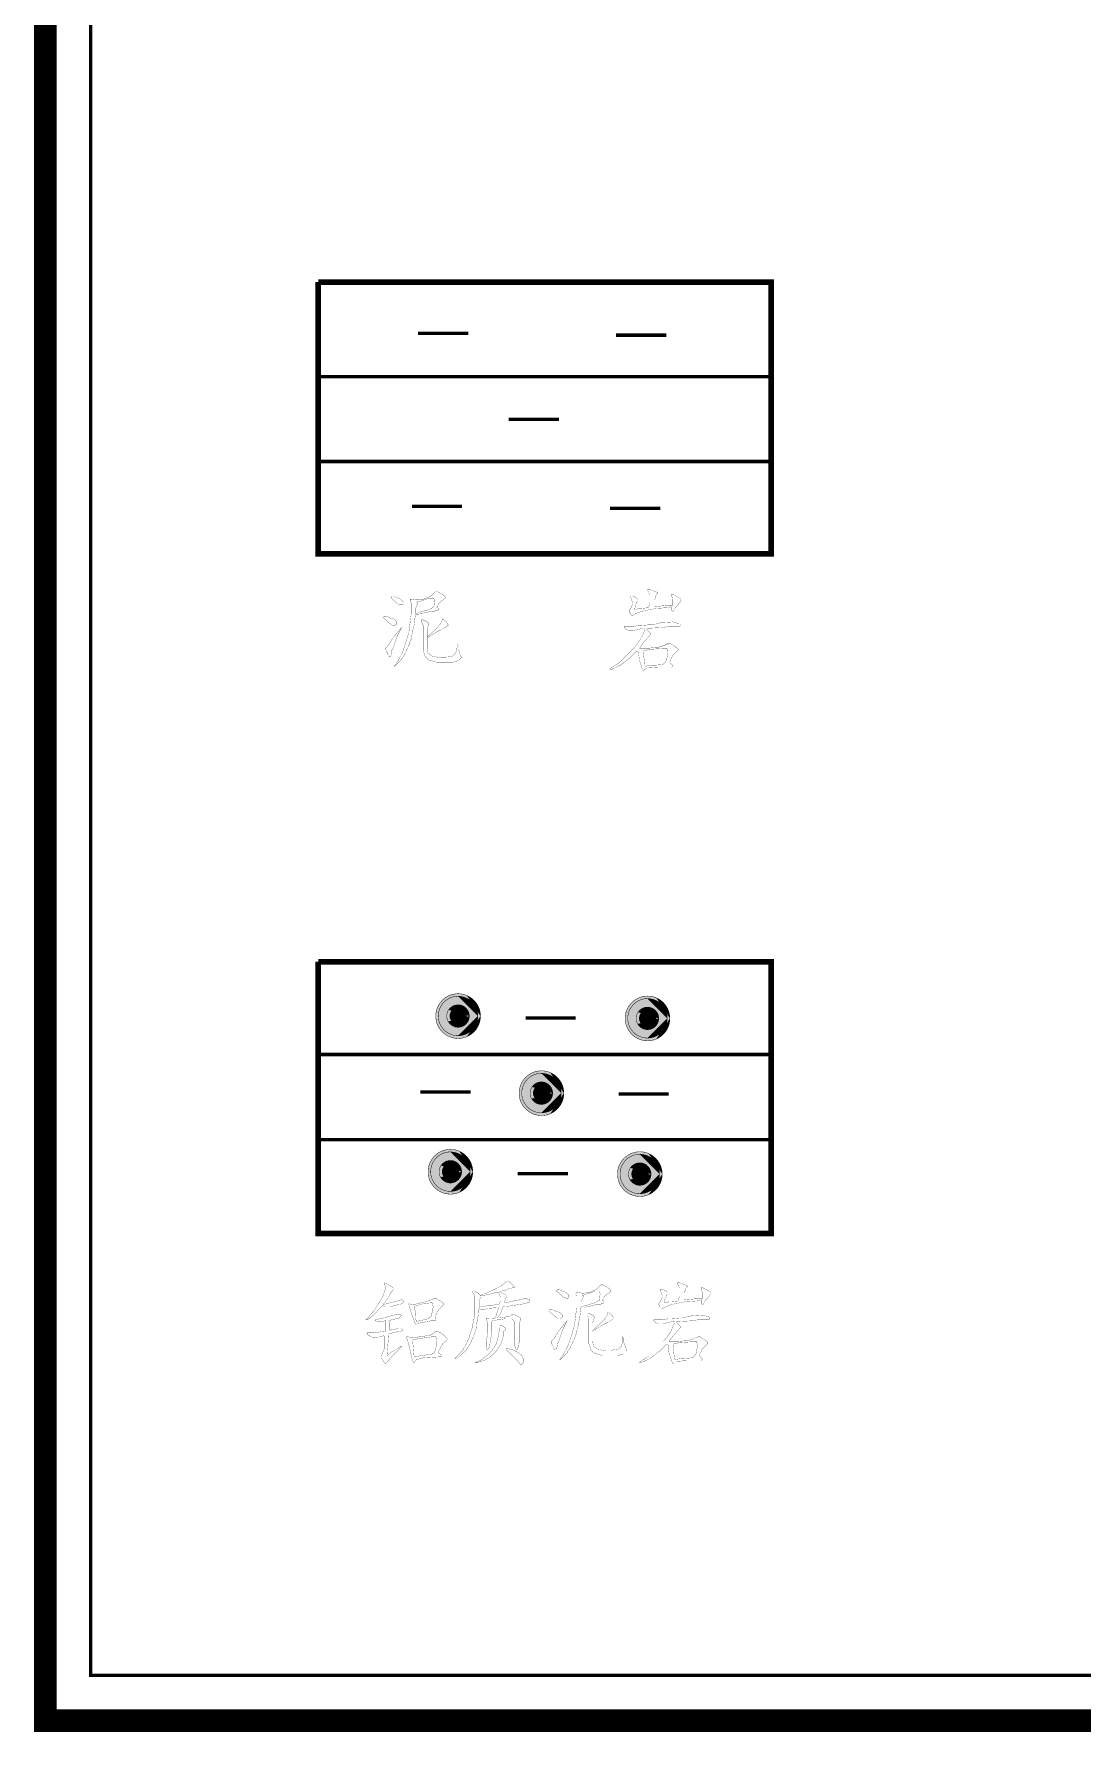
# Model space of a CAD drawing. Extents: x 94 to 452, y -72 to 1042.
# Drawn here: x 93.7 to 140, y -72 to 3 of the extents above; entities that cross this region are included whole.
import ezdxf

# ---------------------------------------------------------------- set-up
doc = ezdxf.new("R2010")
doc.units = 0
doc.header["$MEASUREMENT"] = 0
doc.layers.get('0').update_dxf_attribs({"color": 6})
doc.layers.add('TREE_LAYER', color=7, linetype='Continuous')

# ---------------------------------------------------------------- blocks, each defined once
blk = doc.blocks.new('SUB_BLK_102')
at = {"color": 0, "const_width": 0.01}
for points in [[(0.498, -0.0025), (0.4961, 0.0397), (0.4892, 0.0901), (0.4771, 0.1395), (0.4599, 0.1874), (0.438, 0.2333), (0.4161, 0.2697), (0.3913, 0.304), (0.3577, 0.3422), (0.3268, 0.3713), (0.2867, 0.4025), (0.2435, 0.4294), (0.1978, 0.4518), (0.1582, 0.4667), (0.1091, 0.4801), (0.0589, 0.4884), (0.0081, 0.4914), (-0.0342, 0.49), (-0.0846, 0.4835), (-0.1341, 0.4718), (-0.1822, 0.4551), (-0.2207, 0.4374), (-0.2648, 0.412), (-0.306, 0.3821), (-0.3439, 0.3482), (-0.3782, 0.3106), (-0.4083, 0.2697), (-0.4342, 0.2258), (-0.4521, 0.1874), (-0.4693, 0.1395), (-0.4814, 0.0901), (-0.4883, 0.0397), (-0.4901, -0.0025), (-0.4883, -0.0449), (-0.4814, -0.0953), (-0.4693, -0.1447), (-0.4521, -0.1926), (-0.4302, -0.2385), (-0.4083, -0.2748), (-0.3782, -0.3158), (-0.3439, -0.3534), (-0.3126, -0.3819), (-0.2719, -0.4125), (-0.2283, -0.4387), (-0.1822, -0.4602), (-0.1423, -0.4745), (-0.093, -0.487), (-0.0426, -0.4944), (0.0081, -0.4966), (0.0504, -0.4944), (0.1008, -0.487), (0.1501, -0.4745), (0.1978, -0.457), (0.2435, -0.4346), (0.2867, -0.4077), (0.3268, -0.3765), (0.3577, -0.3474), (0.3913, -0.3092), (0.4208, -0.2677), (0.4458, -0.2235), (0.4631, -0.1848), (0.4794, -0.1366), (0.4892, -0.0953), (0.4961, -0.0449), (0.498, -0.0026)], [(0.4392, -0.0003), (0.4372, -0.0427), (0.431, -0.0846), (0.4208, -0.1258), (0.4066, -0.1657), (0.3887, -0.2041), (0.3671, -0.2406), (0.3366, -0.2814), (0.3077, -0.3124), (0.276, -0.3405), (0.2416, -0.3654), (0.2051, -0.3869), (0.1666, -0.4046), (0.1265, -0.4186), (0.0853, -0.4286), (0.0433, -0.4346), (0.001, -0.4364), (-0.0413, -0.4342), (-0.0832, -0.4278), (-0.1243, -0.4174), (-0.1642, -0.403), (-0.2025, -0.3849), (-0.2389, -0.3631), (-0.2729, -0.3379), (-0.3044, -0.3094), (-0.333, -0.2781), (-0.3584, -0.2441), (-0.3803, -0.2079), (-0.3987, -0.1697), (-0.4132, -0.1298), (-0.4238, -0.0888), (-0.4304, -0.0469), (-0.4329, -0.0046), (-0.4312, 0.0377), (-0.4255, 0.0797), (-0.4157, 0.121), (-0.4019, 0.1611), (-0.3843, 0.1997), (-0.3631, 0.2363), (-0.3383, 0.2708), (-0.3104, 0.3027), (-0.2795, 0.3317), (-0.2459, 0.3576), (-0.2025, 0.3842), (-0.1642, 0.4023), (-0.1243, 0.4167), (-0.0832, 0.4271), (-0.0413, 0.4334), (0.001, 0.4357), (0.0434, 0.4339), (0.0853, 0.4279), (0.1265, 0.4179), (0.1666, 0.4039), (0.2051, 0.3861), (0.2416, 0.3647), (0.276, 0.3398), (0.3077, 0.3117), (0.3366, 0.2806), (0.3623, 0.2469), (0.3846, 0.2109), (0.4033, 0.1728), (0.4183, 0.1331), (0.4293, 0.0922), (0.4363, 0.0504), (0.4392, -0.0003)], [(0.2517, -0.0019), (0.2504, 0.0234), (0.2481, 0.0403), (0.2425, 0.0652), (0.2344, 0.0894), (0.2238, 0.1126), (0.2109, 0.1346), (0.1958, 0.1552), (0.1788, 0.1742), (0.1598, 0.1912), (0.1392, 0.2063), (0.1172, 0.2192), (0.1018, 0.2265), (0.0779, 0.2355), (0.0533, 0.2419), (0.028, 0.2458), (0.0026, 0.2471), (-0.0228, 0.2458), (-0.0397, 0.2435), (-0.0646, 0.2379), (-0.0888, 0.2298), (-0.112, 0.2192), (-0.134, 0.2063), (-0.1546, 0.1912), (-0.1735, 0.1742), (-0.1906, 0.1552), (-0.2057, 0.1346), (-0.2186, 0.1126), (-0.2259, 0.0972), (-0.2348, 0.0733), (-0.2413, 0.0487), (-0.2452, 0.0234), (-0.2465, -0.0019), (-0.2452, -0.0274), (-0.2413, -0.0526), (-0.2348, -0.0773), (-0.2259, -0.1012), (-0.2145, -0.1241), (-0.2009, -0.1456), (-0.1851, -0.1657), (-0.1735, -0.1781), (-0.1546, -0.1952), (-0.134, -0.2103), (-0.112, -0.2232), (-0.0888, -0.2337), (-0.0646, -0.2419), (-0.0397, -0.2475), (-0.0228, -0.2498), (0.0026, -0.2511), (0.0196, -0.2505), (0.0449, -0.2475), (0.0698, -0.2419), (0.094, -0.2337), (0.1172, -0.2232), (0.1392, -0.2103), (0.1598, -0.1952), (0.1788, -0.1781), (0.1958, -0.1592), (0.2109, -0.1386), (0.2238, -0.1166), (0.2344, -0.0933), (0.2425, -0.0692), (0.2481, -0.0443), (0.2504, -0.0274), (0.2517, -0.0019)], [(0.1913, -0.001), (0.1882, -0.0347), (0.1844, -0.0512), (0.1758, -0.0752), (0.1594, -0.1048), (0.1379, -0.131), (0.112, -0.1528), (0.0825, -0.1695), (0.0505, -0.1806), (0.0254, -0.1849), (0.0085, -0.1859), (-0.0252, -0.1832), (-0.0499, -0.1771), (-0.0658, -0.1712), (-0.0956, -0.1552), (-0.1221, -0.134), (-0.1442, -0.1083), (-0.1612, -0.079), (-0.1726, -0.0471), (-0.1773, -0.0221), (-0.1784, -0.0052), (-0.1761, 0.0285), (-0.1677, 0.0613), (-0.1575, 0.0846), (-0.1489, 0.0993), (-0.128, 0.1259), (-0.1026, 0.1483), (-0.0885, 0.1577), (-0.0658, 0.1692), (-0.0335, 0.1795), (0, 0.1838), (0.017, 0.1836), (0.0422, 0.1804), (0.0747, 0.1708), (0.0976, 0.1598), (0.112, 0.1508), (0.1379, 0.129), (0.1493, 0.1164), (0.164, 0.0957), (0.179, 0.0653), (0.1882, 0.0327), (0.1913, -0.001)]]:
    blk.add_lwpolyline(points, dxfattribs=at)
at = {"color": 0}
for points in [[(-0.306, 0.3821), (-0.3439, 0.3482), (0.498, -0.0025)], [(-0.2648, 0.412), (-0.306, 0.3821), (0.498, -0.0025)], [(-0.2207, 0.4374), (-0.2648, 0.412), (0.498, -0.0025)], [(-0.2459, 0.3576), (-0.2025, 0.3842), (0.4392, -0.0003)], [(-0.1822, 0.4551), (-0.2207, 0.4374), (0.498, -0.0025)], [(-0.2025, 0.3842), (-0.1642, 0.4023), (0.4392, -0.0003)], [(-0.1341, 0.4718), (-0.1822, 0.4551), (0.498, -0.0025)], [(-0.1642, 0.4023), (-0.1243, 0.4167), (0.4392, -0.0003)], [(-0.0846, 0.4835), (-0.1341, 0.4718), (0.498, -0.0025)], [(-0.1243, 0.4167), (-0.0832, 0.4271), (0.4392, -0.0003)], [(-0.0342, 0.49), (-0.0846, 0.4835), (0.498, -0.0025)], [(-0.0832, 0.4271), (-0.0413, 0.4334), (0.4392, -0.0003)], [(-0.0413, 0.4334), (0.001, 0.4357), (0.4392, -0.0003)], [(0.0081, 0.4914), (-0.0342, 0.49), (0.498, -0.0025)], [(0.001, 0.4357), (0.0434, 0.4339), (0.4392, -0.0003)], [(0.0589, 0.4884), (0.0081, 0.4914), (0.498, -0.0025)], [(0.0434, 0.4339), (0.0853, 0.4279), (0.4392, -0.0003)], [(0.1091, 0.4801), (0.0589, 0.4884), (0.498, -0.0025)], [(0.0853, 0.4279), (0.1265, 0.4179), (0.4392, -0.0003)], [(0.1582, 0.4667), (0.1091, 0.4801), (0.498, -0.0025)], [(0.1265, 0.4179), (0.1666, 0.4039), (0.4392, -0.0003)], [(0.1978, 0.4518), (0.1582, 0.4667), (0.498, -0.0025)], [(0.1666, 0.4039), (0.2051, 0.3861), (0.4392, -0.0003)], [(0.2435, 0.4294), (0.1978, 0.4518), (0.498, -0.0025)], [(0.2051, 0.3861), (0.2416, 0.3647), (0.4392, -0.0003)], [(0.2867, 0.4025), (0.2435, 0.4294), (0.498, -0.0025)], [(0.3268, 0.3713), (0.2867, 0.4025), (0.498, -0.0025)], [(-0.4883, 0.0397), (-0.4901, -0.0025), (0.498, -0.0025)], [(-0.4814, 0.0901), (-0.4883, 0.0397), (0.498, -0.0025)], [(-0.4693, 0.1395), (-0.4814, 0.0901), (0.498, -0.0025)], [(-0.4521, 0.1874), (-0.4693, 0.1395), (0.498, -0.0025)], [(-0.4342, 0.2258), (-0.4521, 0.1874), (0.498, -0.0025)], [(-0.4083, 0.2697), (-0.4342, 0.2258), (0.498, -0.0025)], [(-0.4329, -0.0046), (-0.4312, 0.0377), (0.4392, -0.0003)], [(-0.4312, 0.0377), (-0.4255, 0.0797), (0.4392, -0.0003)], [(-0.4255, 0.0797), (-0.4157, 0.121), (0.4392, -0.0003)], [(-0.4157, 0.121), (-0.4019, 0.1611), (0.4392, -0.0003)], [(-0.3782, 0.3106), (-0.4083, 0.2697), (0.498, -0.0025)], [(-0.4019, 0.1611), (-0.3843, 0.1997), (0.4392, -0.0003)], [(-0.3843, 0.1997), (-0.3631, 0.2363), (0.4392, -0.0003)], [(-0.3439, 0.3482), (-0.3782, 0.3106), (0.498, -0.0025)], [(-0.3631, 0.2363), (-0.3383, 0.2708), (0.4392, -0.0003)], [(-0.3383, 0.2708), (-0.3104, 0.3027), (0.4392, -0.0003)], [(-0.3104, 0.3027), (-0.2795, 0.3317), (0.4392, -0.0003)], [(-0.2795, 0.3317), (-0.2459, 0.3576), (0.4392, -0.0003)], [(-0.2452, 0.0234), (-0.2465, -0.0019), (0.2517, -0.0019)], [(-0.2413, 0.0487), (-0.2452, 0.0234), (0.2517, -0.0019)], [(-0.2348, 0.0733), (-0.2413, 0.0487), (0.2517, -0.0019)], [(-0.2259, 0.0972), (-0.2348, 0.0733), (0.2517, -0.0019)], [(-0.2186, 0.1126), (-0.2259, 0.0972), (0.2517, -0.0019)], [(-0.2057, 0.1346), (-0.2186, 0.1126), (0.2517, -0.0019)], [(-0.1906, 0.1552), (-0.2057, 0.1346), (0.2517, -0.0019)], [(-0.1735, 0.1742), (-0.1906, 0.1552), (0.2517, -0.0019)], [(-0.1784, -0.0052), (-0.1761, 0.0285), (0.1913, -0.001)], [(-0.1761, 0.0285), (-0.1677, 0.0613), (0.1913, -0.001)], [(-0.1546, 0.1912), (-0.1735, 0.1742), (0.2517, -0.0019)], [(-0.1677, 0.0613), (-0.1575, 0.0846), (0.1913, -0.001)], [(-0.1575, 0.0846), (-0.1489, 0.0993), (0.1913, -0.001)], [(-0.134, 0.2063), (-0.1546, 0.1912), (0.2517, -0.0019)], [(-0.1489, 0.0993), (-0.128, 0.1259), (0.1913, -0.001)], [(-0.112, 0.2192), (-0.134, 0.2063), (0.2517, -0.0019)], [(-0.128, 0.1259), (-0.1026, 0.1483), (0.1913, -0.001)], [(-0.0888, 0.2298), (-0.112, 0.2192), (0.2517, -0.0019)], [(-0.1026, 0.1483), (-0.0885, 0.1577), (0.1913, -0.001)], [(-0.0646, 0.2379), (-0.0888, 0.2298), (0.2517, -0.0019)], [(-0.0885, 0.1577), (-0.0658, 0.1692), (0.1913, -0.001)], [(-0.0658, 0.1692), (-0.0335, 0.1795), (0.1913, -0.001)], [(-0.0397, 0.2435), (-0.0646, 0.2379), (0.2517, -0.0019)], [(-0.0228, 0.2458), (-0.0397, 0.2435), (0.2517, -0.0019)], [(-0.0335, 0.1795), (0, 0.1838), (0.1913, -0.001)], [(0.0026, 0.2471), (-0.0228, 0.2458), (0.2517, -0.0019)], [(0, 0.1838), (0.017, 0.1836), (0.1913, -0.001)], [(0.028, 0.2458), (0.0026, 0.2471), (0.2517, -0.0019)], [(0.017, 0.1836), (0.0422, 0.1804), (0.1913, -0.001)], [(0.0533, 0.2419), (0.028, 0.2458), (0.2517, -0.0019)], [(0.0422, 0.1804), (0.0747, 0.1708), (0.1913, -0.001)], [(0.0779, 0.2355), (0.0533, 0.2419), (0.2517, -0.0019)], [(0.0747, 0.1708), (0.0976, 0.1598), (0.1913, -0.001)], [(0.1018, 0.2265), (0.0779, 0.2355), (0.2517, -0.0019)], [(0.0976, 0.1598), (0.112, 0.1508), (0.1913, -0.001)], [(0.1172, 0.2192), (0.1018, 0.2265), (0.2517, -0.0019)], [(0.112, 0.1508), (0.1379, 0.129), (0.1913, -0.001)], [(0.1392, 0.2063), (0.1172, 0.2192), (0.2517, -0.0019)], [(0.1379, 0.129), (0.1493, 0.1164), (0.1913, -0.001)], [(0.1598, 0.1912), (0.1392, 0.2063), (0.2517, -0.0019)], [(0.1493, 0.1164), (0.164, 0.0957), (0.1913, -0.001)], [(0.1788, 0.1742), (0.1598, 0.1912), (0.2517, -0.0019)], [(0.164, 0.0957), (0.179, 0.0653), (0.1913, -0.001)], [(0.1958, 0.1552), (0.1788, 0.1742), (0.2517, -0.0019)], [(0.179, 0.0653), (0.1882, 0.0327), (0.1913, -0.001)], [(0.1882, 0.0327), (0.1913, -0.001), (0.1913, -0.001)], [(0.2109, 0.1346), (0.1958, 0.1552), (0.2517, -0.0019)], [(0.2238, 0.1126), (0.2109, 0.1346), (0.2517, -0.0019)], [(0.2344, 0.0894), (0.2238, 0.1126), (0.2517, -0.0019)], [(0.2425, 0.0652), (0.2344, 0.0894), (0.2517, -0.0019)], [(0.2416, 0.3647), (0.276, 0.3398), (0.4392, -0.0003)], [(0.2481, 0.0403), (0.2425, 0.0652), (0.2517, -0.0019)], [(0.2504, 0.0234), (0.2481, 0.0403), (0.2517, -0.0019)], [(0.276, 0.3398), (0.3077, 0.3117), (0.4392, -0.0003)], [(0.3077, 0.3117), (0.3366, 0.2806), (0.4392, -0.0003)], [(0.3577, 0.3422), (0.3268, 0.3713), (0.498, -0.0025)], [(0.3366, 0.2806), (0.3623, 0.2469), (0.4392, -0.0003)], [(0.3913, 0.304), (0.3577, 0.3422), (0.498, -0.0025)], [(0.3623, 0.2469), (0.3846, 0.2109), (0.4392, -0.0003)], [(0.3846, 0.2109), (0.4033, 0.1728), (0.4392, -0.0003)], [(0.4161, 0.2697), (0.3913, 0.304), (0.498, -0.0025)], [(0.4033, 0.1728), (0.4183, 0.1331), (0.4392, -0.0003)], [(0.438, 0.2333), (0.4161, 0.2697), (0.498, -0.0025)], [(0.4183, 0.1331), (0.4293, 0.0922), (0.4392, -0.0003)], [(0.4293, 0.0922), (0.4363, 0.0504), (0.4392, -0.0003)], [(0.4363, 0.0504), (0.4392, -0.0003), (0.4392, -0.0003)], [(0.4599, 0.1874), (0.438, 0.2333), (0.498, -0.0025)], [(0.4771, 0.1395), (0.4599, 0.1874), (0.498, -0.0025)], [(0.4892, 0.0901), (0.4771, 0.1395), (0.498, -0.0025)], [(0.4961, 0.0397), (0.4892, 0.0901), (0.498, -0.0025)], [(-0.4901, -0.0025), (-0.4883, -0.0449), (0.498, -0.0025)], [(-0.4883, -0.0449), (-0.4814, -0.0953), (0.498, -0.0025)], [(-0.4814, -0.0953), (-0.4693, -0.1447), (0.498, -0.0025)], [(-0.4693, -0.1447), (-0.4521, -0.1926), (0.498, -0.0025)], [(-0.4521, -0.1926), (-0.4302, -0.2385), (0.498, -0.0025)], [(-0.4304, -0.0469), (-0.4329, -0.0046), (0.4392, -0.0003)], [(-0.4238, -0.0888), (-0.4304, -0.0469), (0.4392, -0.0003)], [(-0.4302, -0.2385), (-0.4083, -0.2748), (0.498, -0.0025)], [(-0.4132, -0.1298), (-0.4238, -0.0888), (0.4392, -0.0003)], [(-0.3987, -0.1697), (-0.4132, -0.1298), (0.4392, -0.0003)], [(-0.4083, -0.2748), (-0.3782, -0.3158), (0.498, -0.0025)], [(-0.3803, -0.2079), (-0.3987, -0.1697), (0.4392, -0.0003)], [(-0.3584, -0.2441), (-0.3803, -0.2079), (0.4392, -0.0003)], [(-0.3782, -0.3158), (-0.3439, -0.3534), (0.498, -0.0025)], [(-0.333, -0.2781), (-0.3584, -0.2441), (0.4392, -0.0003)], [(-0.3439, -0.3534), (-0.3126, -0.3819), (0.498, -0.0025)], [(-0.3044, -0.3094), (-0.333, -0.2781), (0.4392, -0.0003)], [(-0.3126, -0.3819), (-0.2719, -0.4125), (0.498, -0.0025)], [(-0.2729, -0.3379), (-0.3044, -0.3094), (0.4392, -0.0003)], [(-0.2389, -0.3631), (-0.2729, -0.3379), (0.4392, -0.0003)], [(-0.2719, -0.4125), (-0.2283, -0.4387), (0.498, -0.0025)], [(-0.2465, -0.0019), (-0.2452, -0.0274), (0.2517, -0.0019)], [(-0.2452, -0.0274), (-0.2413, -0.0526), (0.2517, -0.0019)], [(-0.2413, -0.0526), (-0.2348, -0.0773), (0.2517, -0.0019)], [(-0.2025, -0.3849), (-0.2389, -0.3631), (0.4392, -0.0003)], [(-0.2348, -0.0773), (-0.2259, -0.1012), (0.2517, -0.0019)], [(-0.2283, -0.4387), (-0.1822, -0.4602), (0.498, -0.0025)], [(-0.2259, -0.1012), (-0.2145, -0.1241), (0.2517, -0.0019)], [(-0.2145, -0.1241), (-0.2009, -0.1456), (0.2517, -0.0019)], [(-0.1642, -0.403), (-0.2025, -0.3849), (0.4392, -0.0003)], [(-0.2009, -0.1456), (-0.1851, -0.1657), (0.2517, -0.0019)], [(-0.1851, -0.1657), (-0.1735, -0.1781), (0.2517, -0.0019)], [(-0.1822, -0.4602), (-0.1423, -0.4745), (0.498, -0.0025)], [(-0.1773, -0.0221), (-0.1784, -0.0052), (0.1913, -0.001)], [(-0.1726, -0.0471), (-0.1773, -0.0221), (0.1913, -0.001)], [(-0.1735, -0.1781), (-0.1546, -0.1952), (0.2517, -0.0019)], [(-0.1612, -0.079), (-0.1726, -0.0471), (0.1913, -0.001)], [(-0.1243, -0.4174), (-0.1642, -0.403), (0.4392, -0.0003)], [(-0.1442, -0.1083), (-0.1612, -0.079), (0.1913, -0.001)], [(-0.1546, -0.1952), (-0.134, -0.2103), (0.2517, -0.0019)], [(-0.1221, -0.134), (-0.1442, -0.1083), (0.1913, -0.001)], [(-0.1423, -0.4745), (-0.093, -0.487), (0.498, -0.0025)], [(-0.134, -0.2103), (-0.112, -0.2232), (0.2517, -0.0019)], [(-0.0832, -0.4278), (-0.1243, -0.4174), (0.4392, -0.0003)], [(-0.0956, -0.1552), (-0.1221, -0.134), (0.1913, -0.001)], [(-0.112, -0.2232), (-0.0888, -0.2337), (0.2517, -0.0019)], [(-0.0658, -0.1712), (-0.0956, -0.1552), (0.1913, -0.001)], [(-0.093, -0.487), (-0.0426, -0.4944), (0.498, -0.0025)], [(-0.0888, -0.2337), (-0.0646, -0.2419), (0.2517, -0.0019)], [(-0.0413, -0.4342), (-0.0832, -0.4278), (0.4392, -0.0003)], [(-0.0499, -0.1771), (-0.0658, -0.1712), (0.1913, -0.001)], [(-0.0646, -0.2419), (-0.0397, -0.2475), (0.2517, -0.0019)], [(-0.0252, -0.1832), (-0.0499, -0.1771), (0.1913, -0.001)], [(-0.0426, -0.4944), (0.0081, -0.4966), (0.498, -0.0025)], [(0.001, -0.4364), (-0.0413, -0.4342), (0.4392, -0.0003)], [(-0.0397, -0.2475), (-0.0228, -0.2498), (0.2517, -0.0019)], [(0.0085, -0.1859), (-0.0252, -0.1832), (0.1913, -0.001)], [(-0.0228, -0.2498), (0.0026, -0.2511), (0.2517, -0.0019)], [(0.0433, -0.4346), (0.001, -0.4364), (0.4392, -0.0003)], [(0.0026, -0.2511), (0.0196, -0.2505), (0.2517, -0.0019)], [(0.0081, -0.4966), (0.0504, -0.4944), (0.498, -0.0025)], [(0.0254, -0.1849), (0.0085, -0.1859), (0.1913, -0.001)], [(0.0196, -0.2505), (0.0449, -0.2475), (0.2517, -0.0019)], [(0.0505, -0.1806), (0.0254, -0.1849), (0.1913, -0.001)], [(0.0853, -0.4286), (0.0433, -0.4346), (0.4392, -0.0003)], [(0.0449, -0.2475), (0.0698, -0.2419), (0.2517, -0.0019)], [(0.0504, -0.4944), (0.1008, -0.487), (0.498, -0.0025)], [(0.0825, -0.1695), (0.0505, -0.1806), (0.1913, -0.001)], [(0.0698, -0.2419), (0.094, -0.2337), (0.2517, -0.0019)], [(0.112, -0.1528), (0.0825, -0.1695), (0.1913, -0.001)], [(0.1265, -0.4186), (0.0853, -0.4286), (0.4392, -0.0003)], [(0.094, -0.2337), (0.1172, -0.2232), (0.2517, -0.0019)], [(0.1008, -0.487), (0.1501, -0.4745), (0.498, -0.0025)], [(0.1379, -0.131), (0.112, -0.1528), (0.1913, -0.001)], [(0.1172, -0.2232), (0.1392, -0.2103), (0.2517, -0.0019)], [(0.1666, -0.4046), (0.1265, -0.4186), (0.4392, -0.0003)], [(0.1594, -0.1048), (0.1379, -0.131), (0.1913, -0.001)], [(0.1392, -0.2103), (0.1598, -0.1952), (0.2517, -0.0019)], [(0.1501, -0.4745), (0.1978, -0.457), (0.498, -0.0025)], [(0.1758, -0.0752), (0.1594, -0.1048), (0.1913, -0.001)], [(0.1598, -0.1952), (0.1788, -0.1781), (0.2517, -0.0019)], [(0.2051, -0.3869), (0.1666, -0.4046), (0.4392, -0.0003)], [(0.1844, -0.0512), (0.1758, -0.0752), (0.1913, -0.001)], [(0.1788, -0.1781), (0.1958, -0.1592), (0.2517, -0.0019)], [(0.1882, -0.0347), (0.1844, -0.0512), (0.1913, -0.001)], [(0.1958, -0.1592), (0.2109, -0.1386), (0.2517, -0.0019)], [(0.1978, -0.457), (0.2435, -0.4346), (0.498, -0.0025)], [(0.2416, -0.3654), (0.2051, -0.3869), (0.4392, -0.0003)], [(0.2109, -0.1386), (0.2238, -0.1166), (0.2517, -0.0019)], [(0.2238, -0.1166), (0.2344, -0.0933), (0.2517, -0.0019)], [(0.2344, -0.0933), (0.2425, -0.0692), (0.2517, -0.0019)], [(0.276, -0.3405), (0.2416, -0.3654), (0.4392, -0.0003)], [(0.2425, -0.0692), (0.2481, -0.0443), (0.2517, -0.0019)], [(0.2435, -0.4346), (0.2867, -0.4077), (0.498, -0.0025)], [(0.2481, -0.0443), (0.2504, -0.0274), (0.2517, -0.0019)], [(0.2504, -0.0274), (0.2517, -0.0019), (0.2517, -0.0019)], [(0.3077, -0.3124), (0.276, -0.3405), (0.4392, -0.0003)], [(0.2867, -0.4077), (0.3268, -0.3765), (0.498, -0.0025)], [(0.3366, -0.2814), (0.3077, -0.3124), (0.4392, -0.0003)], [(0.3268, -0.3765), (0.3577, -0.3474), (0.498, -0.0025)], [(0.3671, -0.2406), (0.3366, -0.2814), (0.4392, -0.0003)], [(0.3577, -0.3474), (0.3913, -0.3092), (0.498, -0.0025)], [(0.3887, -0.2041), (0.3671, -0.2406), (0.4392, -0.0003)], [(0.4066, -0.1657), (0.3887, -0.2041), (0.4392, -0.0003)], [(0.3913, -0.3092), (0.4208, -0.2677), (0.498, -0.0025)], [(0.4208, -0.1258), (0.4066, -0.1657), (0.4392, -0.0003)], [(0.431, -0.0846), (0.4208, -0.1258), (0.4392, -0.0003)], [(0.4208, -0.2677), (0.4458, -0.2235), (0.498, -0.0025)], [(0.4372, -0.0427), (0.431, -0.0846), (0.4392, -0.0003)], [(0.4458, -0.2235), (0.4631, -0.1848), (0.498, -0.0025)], [(0.4631, -0.1848), (0.4794, -0.1366), (0.498, -0.0025)], [(0.4794, -0.1366), (0.4892, -0.0953), (0.498, -0.0025)], [(0.4892, -0.0953), (0.4961, -0.0449), (0.498, -0.0025)], [(0.4961, -0.0449), (0.498, -0.0025), (0.498, -0.0025)]]:
    blk.add_solid(points, dxfattribs=at)

msp = doc.modelspace()

# ---------------------------------------------------------------- linework, layer by layer
at = {"layer": 'TREE_LAYER'}
for points, const_width, elevation in [([(451.22612, 995.005583), (451.22612, 11.113007), (451.22612, 10.313007), (451.22612, -71.498816), (94.22612, -71.498816), (94.22612, -69.496695), (94.22612, 9.432416), (94.22612, 10.313007), (94.22612, 11.113007), (94.22612, 13.086307)], 1, 2891.008799), ([(96.22612, 13.086307), (96.22612, 11.113007), (96.22612, 10.313007), (96.22612, 9.432416), (96.22612, 9.432416), (96.22612, -69.496695), (96.22612, -69.498816), (449.22612, -69.498816), (449.22612, -69.498816), (449.22612, 10.313007), (449.22612, 11.113007), (449.22612, 995.005583)], 0.15, 2875.008799), ([(106.275441, -7.990312), (126.275441, -7.990312), (126.275441, -9.619391)], 0.25, 21.629078), ([(106.275441, -12.166755), (106.275441, -7.990312)], 0.25, 4.176442), ([(126.275441, -9.619391), (126.275441, -12.166755)], 0.25, 2.547364), ([(110.682377, -10.251261), (112.898336, -10.251261)], 0.15, 2.215959), ([(119.431777, -10.333415), (121.647736, -10.333415)], 0.15, 2.215959), ([(106.275441, -15.909702), (106.275441, -12.166755)], 0.25, 3.742947), ([(106.275441, -12.166755), (126.275441, -12.166755)], 0.15, 20), ([(126.275441, -12.166755), (126.275441, -15.909702)], 0.25, 3.742947), ([(114.685619, -14.053377), (116.901578, -14.053377)], 0.15, 2.215959), ([(126.275441, -18.824673), (126.275441, -19.990312), (106.275441, -19.990312), (106.275441, -15.909702)], 0.25, 25.246249), ([(106.275441, -15.909702), (126.275441, -15.909702)], 0.15, 20), ([(126.275441, -15.909702), (126.275441, -18.824673)], 0.25, 2.914972), ([(110.415269, -17.890549), (112.631228, -17.890549)], 0.15, 2.215959), ([(119.164669, -17.972703), (121.380628, -17.972703)], 0.15, 2.215959), ([(111.508304, -21.641294), (111.461245, -21.641294), (111.241637, -21.860902), (110.927911, -21.986392), (110.833794, -21.986392), (110.708304, -22.017765), (110.614186, -22.017765), (110.394578, -21.986392), (110.331833, -21.986392), (110.331833, -22.064824), (110.378892, -22.143255), (110.378892, -22.645216), (110.284774, -23.413843), (110.17497, -23.806), (110.159284, -23.868745), (110.002421, -24.323647), (109.782813, -24.747177), (109.625951, -24.951098), (109.657323, -24.951098), (109.955362, -24.653059), (109.955362, -24.621687), (110.080853, -24.449138), (110.284774, -24.009922), (110.316147, -23.915804), (110.378892, -23.758941), (110.394578, -23.617765), (110.457323, -23.42953), (110.457323, -23.335412), (110.504382, -23.178549), (110.567127, -22.660902), (110.582813, -22.645216), (110.72399, -22.645216), (111.069088, -22.566785), (111.27301, -22.519726), (111.414186, -22.519726), (111.461245, -22.488353), (111.539676, -22.488353), (111.586735, -22.441294), (111.586735, -22.394236), (111.508304, -22.33149), (111.539676, -22.315804), (111.586735, -22.190314), (111.712225, -22.064824), (111.790657, -22.017765), (111.884774, -21.939334), (111.884774, -21.892275), (111.790657, -21.798157), (111.508304, -21.641294), (111.508304, -21.641294)], 0.01, 877), ([(120.927911, -21.562863), (120.833794, -21.562863), (120.833794, -21.609922), (120.880853, -21.70404), (120.912225, -21.798157), (120.912225, -22.158941), (120.865166, -22.362863), (120.567127, -22.394236), (120.47301, -22.394236), (120.253402, -22.441294), (120.253402, -22.425608), (120.284774, -22.237373), (120.378892, -22.064824), (120.378892, -21.986392), (120.284774, -21.892275), (120.143598, -21.860902), (120.080853, -21.860902), (120.080853, -21.907961), (120.159284, -22.143255), (120.159284, -22.190314), (120.080853, -22.394236), (120.002421, -22.472667), (120.002421, -22.519726), (120.065166, -22.645216), (120.112225, -22.692275), (120.17497, -22.692275), (120.316147, -22.613843), (120.567127, -22.519726), (121.194578, -22.394236), (121.696539, -22.362863), (121.869088, -22.315804), (121.884774, -22.315804), (121.884774, -22.488353), (121.916147, -22.519726), (121.963206, -22.519726), (122.041637, -22.362863), (122.261245, -22.111883), (122.292617, -22.033451), (122.292617, -21.986392), (122.261245, -21.95502), (121.931833, -21.766785), (121.884774, -21.766785), (121.884774, -21.82953), (121.916147, -21.970706), (121.916147, -22.268745), (121.916147, -22.268745), (121.618108, -22.268745), (121.131833, -22.315804), (121.131833, -22.300118), (121.131833, -22.017765), (121.210264, -21.766785), (121.257323, -21.735412), (121.257323, -21.688353), (120.927911, -21.562863), (120.927911, -21.562863)], 0.01, 877), ([(109.594578, -21.860902), (109.531833, -21.860902), (109.50046, -21.892275), (109.50046, -21.939334), (109.782813, -22.190314), (109.892617, -22.237373), (110.002421, -22.237373), (110.033794, -22.190314), (110.033794, -22.111883), (109.908304, -21.986392), (109.594578, -21.860902), (109.594578, -21.860902)], 0.01, 877), ([(111.194578, -21.939334), (111.194578, -21.939334), (111.367127, -21.939334), (111.382813, -21.95502), (111.414186, -22.049138), (111.382813, -22.33149), (111.178892, -22.441294), (110.771049, -22.566785), (110.739676, -22.566785), (110.582813, -22.62953), (110.582813, -22.62953), (110.582813, -22.394236), (110.629872, -22.237373), (110.661245, -22.190314), (110.661245, -22.143255), (110.629872, -22.111883), (110.629872, -22.096196), (110.676931, -22.111883), (111.194578, -21.939334), (111.194578, -21.939334)], 0.01, 877), ([(109.265166, -22.739334), (109.202421, -22.739334), (109.155362, -22.770706), (109.155362, -22.817765), (109.516147, -23.115804), (109.563206, -23.147177), (109.657323, -23.147177), (109.751441, -23.068745), (109.751441, -22.990314), (109.625951, -22.864824), (109.453402, -22.817765), (109.37497, -22.770706), (109.265166, -22.739334), (109.265166, -22.739334)], 0.01, 877), ([(109.955362, -23.241294), (109.751441, -23.476589), (109.547519, -23.743255), (109.37497, -24.025608), (109.24948, -24.151098), (109.24948, -24.198157), (109.406343, -24.527569), (109.453402, -24.527569), (109.50046, -24.449138), (109.531833, -24.22953), (109.578892, -24.166785), (109.751441, -23.649138), (109.955362, -23.241294), (109.955362, -23.241294)], 0.01, 877), ([(111.790657, -22.864824), (111.759284, -22.864824), (111.712225, -23.021687), (111.539676, -23.241294), (111.084774, -23.664824), (111.084774, -23.649138), (111.084774, -23.351098), (111.131833, -23.147177), (111.163206, -23.115804), (111.163206, -23.068745), (111.084774, -22.990314), (110.896539, -22.896196), (110.833794, -22.896196), (110.833794, -22.990314), (110.912225, -23.147177), (110.912225, -24.245216), (111.006343, -24.527569), (111.147519, -24.668745), (111.27301, -24.700118), (111.52399, -24.778549), (112.182813, -24.778549), (112.465166, -24.700118), (112.590657, -24.574628), (112.590657, -24.527569), (112.543598, -24.449138), (112.465166, -24.198157), (112.465166, -24.056981), (112.418108, -23.947177), (112.418108, -24.041294), (112.386735, -24.245216), (112.339676, -24.370706), (112.214186, -24.496196), (111.963206, -24.527569), (111.884774, -24.574628), (111.680853, -24.574628), (111.288696, -24.496196), (111.163206, -24.386392), (111.116147, -24.339334), (111.084774, -24.135412), (111.084774, -23.696196), (111.508304, -23.42953), (111.869088, -23.241294), (112.010264, -23.147177), (112.010264, -23.115804), (111.931833, -22.990314), (111.790657, -22.864824), (111.790657, -22.864824)], 0.01, 877), ([(121.947519, -22.990314), (121.429872, -23.021687), (121.037715, -23.115804), (120.927911, -23.115804), (120.535755, -23.147177), (120.410264, -23.147177), (120.206343, -23.194236), (119.782813, -23.194236), (119.782813, -23.241294), (119.861245, -23.319726), (119.986735, -23.366785), (120.190657, -23.366785), (120.614186, -23.272667), (120.692617, -23.272667), (120.708304, -23.319726), (120.535755, -23.711883), (120.378892, -23.947177), (120.206343, -24.151098), (119.563206, -24.794236), (119.202421, -25.02953), (119.155362, -25.076589), (119.24948, -25.076589), (119.641637, -24.888353), (120.018108, -24.590314), (120.331833, -24.276589), (120.410264, -24.292275), (120.457323, -24.668745), (120.567127, -25.013843), (120.629872, -25.123647), (120.661245, -25.123647), (120.755362, -25.02953), (121.27301, -24.998157), (121.884774, -24.998157), (121.916147, -24.951098), (121.916147, -24.90404), (121.790657, -24.778549), (121.916147, -24.496196), (122.167127, -24.245216), (122.167127, -24.198157), (122.088696, -24.119726), (121.822029, -23.947177), (121.759284, -23.947177), (121.712225, -23.978549), (121.712225, -23.947177), (121.555362, -24.025608), (121.27301, -24.119726), (121.178892, -24.119726), (120.865166, -24.151098), (120.47301, -24.151098), (120.457323, -24.151098), (120.661245, -23.868745), (120.959284, -23.539334), (120.959284, -23.492275), (120.786735, -23.319726), (120.802421, -23.272667), (121.461245, -23.241294), (121.727911, -23.194236), (122.214186, -23.194236), (122.261245, -23.147177), (122.261245, -23.115804), (122.214186, -23.068745), (121.947519, -22.990314), (121.947519, -22.990314)], 0.01, 877), ([(121.476931, -24.166785), (121.492617, -24.151098), (121.665166, -24.151098), (121.680853, -24.182471), (121.712225, -24.307961), (121.665166, -24.653059), (121.586735, -24.778549), (121.492617, -24.872667), (121.116147, -24.90404), (120.990657, -24.90404), (120.708304, -24.951098), (120.692617, -24.888353), (120.629872, -24.292275), (120.661245, -24.260902), (120.943598, -24.198157), (121.476931, -24.166785), (121.476931, -24.166785)], 0.01, 877), ([(106.275441, -37.990312), (126.275441, -37.990312), (126.275441, -39.910573)], 0.25, 21.920261), ([(106.275441, -42.08725), (106.275441, -37.990312)], 0.25, 4.096937), ([(115.429514, -40.480976), (117.645473, -40.480976)], 0.15, 2.215959), ([(126.275441, -39.910573), (126.275441, -42.08725)], 0.25, 2.176676), ([(106.275441, -45.845003), (106.275441, -42.08725)], 0.25, 3.757753), ([(126.275441, -42.08725), (126.275441, -45.845003)], 0.25, 3.757753), ([(106.275441, -42.08725), (126.275441, -42.08725)], 0.15, 20), ([(110.789276, -43.745118), (113.005235, -43.745118)], 0.15, 2.215959), ([(119.538676, -43.827272), (121.754636, -43.827272)], 0.15, 2.215959), ([(126.275441, -48.5721), (126.275441, -49.990312), (106.275441, -49.990312), (106.275441, -45.845003)], 0.25, 25.563522), ([(126.275441, -45.845003), (126.275441, -48.5721)], 0.25, 2.727098), ([(106.275441, -45.845003), (126.275441, -45.845003)], 0.15, 20), ([(115.090155, -47.353613), (117.306114, -47.353613)], 0.15, 2.215959), ([(109.233985, -52.16766), (109.218299, -52.16766), (109.218299, -52.261778), (109.265358, -52.387268), (109.124182, -52.779425), (108.967319, -53.046091), (108.716338, -53.422562), (108.465358, -53.720601), (108.386927, -53.799033), (108.433985, -53.799033), (108.622221, -53.673542), (108.826142, -53.485307), (109.108495, -53.171582), (109.233985, -53.21864), (109.453593, -53.21864), (109.97124, -53.09315), (110.065358, -52.999033), (110.049672, -52.951974), (109.986927, -52.920601), (109.924182, -52.920601), (109.359476, -53.077464), (109.296731, -53.09315), (109.155554, -53.124523), (109.139868, -53.124523), (109.422221, -52.748052), (109.46928, -52.622562), (109.59477, -52.465699), (109.59477, -52.41864), (109.516338, -52.340209), (109.233985, -52.16766), (109.233985, -52.16766)], 0.01, 882), ([(114.64575, -52.089229), (114.598691, -52.089229), (114.379083, -52.29315), (113.986927, -52.497072), (113.704574, -52.622562), (113.610456, -52.653934), (113.453593, -52.71668), (113.437907, -52.71668), (113.343789, -52.622562), (113.312417, -52.606876), (113.155554, -52.544131), (113.092809, -52.544131), (113.092809, -52.591189), (113.186927, -52.748052), (113.186927, -53.610797), (113.092809, -54.050013), (113.092809, -54.097072), (112.967319, -54.489229), (112.967319, -54.520601), (112.79477, -54.897072), (112.684966, -55.100993), (112.512417, -55.304915), (112.308495, -55.508836), (112.339868, -55.508836), (112.496731, -55.430405), (112.716338, -55.226483), (112.810456, -55.132366), (113.014378, -54.802954), (113.139868, -54.520601), (113.265358, -54.144131), (113.281044, -53.940209), (113.312417, -53.846091), (113.312417, -53.76766), (113.343789, -53.579425), (113.359476, -53.344131), (113.375162, -53.312758), (113.453593, -53.344131), (113.610456, -53.344131), (113.751633, -53.297072), (114.159476, -53.265699), (114.222221, -53.265699), (114.222221, -53.328444), (114.143789, -53.563738), (114.143789, -53.595111), (114.065358, -53.736287), (113.908495, -53.751974), (113.830064, -53.751974), (113.688887, -53.720601), (113.688887, -53.76766), (113.72026, -53.830405), (113.767319, -53.955895), (113.767319, -54.363738), (113.688887, -54.802954), (113.688887, -54.975503), (113.72026, -55.100993), (113.767319, -55.100993), (113.814378, -55.053934), (113.84575, -54.944131), (113.939868, -54.348052), (113.939868, -53.877464), (113.97124, -53.846091), (114.206534, -53.799033), (114.26928, -53.799033), (114.535946, -53.751974), (114.818299, -53.751974), (114.943789, -53.877464), (114.943789, -54.897072), (114.975162, -55.022562), (115.022221, -55.100993), (115.06928, -55.100993), (115.100652, -55.022562), (115.147711, -54.802954), (115.147711, -53.955895), (115.19477, -53.846091), (115.226142, -53.799033), (115.226142, -53.751974), (115.179083, -53.704915), (114.896731, -53.548052), (114.849672, -53.548052), (114.77124, -53.626483), (114.630064, -53.673542), (114.551633, -53.673542), (114.26928, -53.720601), (114.206534, -53.720601), (114.190848, -53.704915), (114.347711, -53.469621), (114.426142, -53.234327), (114.535946, -53.21864), (114.598691, -53.21864), (114.818299, -53.171582), (115.210456, -53.124523), (115.539868, -53.046091), (115.57124, -53.046091), (115.602613, -52.999033), (115.602613, -52.920601), (115.492809, -52.873542), (115.335946, -52.873542), (114.975162, -52.96766), (114.912417, -52.96766), (114.551633, -53.046091), (114.504574, -53.046091), (114.488887, -53.030405), (114.52026, -52.951974), (114.598691, -52.763738), (114.598691, -52.71668), (114.284966, -52.559817), (114.52026, -52.497072), (114.724182, -52.41864), (114.943789, -52.371582), (114.943789, -52.340209), (114.755554, -52.151974), (114.64575, -52.089229), (114.64575, -52.089229)], 0.01, 882), ([(116.904574, -52.465699), (116.841829, -52.465699), (116.810456, -52.497072), (116.810456, -52.544131), (117.092809, -52.795111), (117.202613, -52.84217), (117.312417, -52.84217), (117.343789, -52.795111), (117.343789, -52.71668), (117.218299, -52.591189), (116.904574, -52.465699), (116.904574, -52.465699)], 0.01, 882), ([(118.818299, -52.246091), (118.77124, -52.246091), (118.551633, -52.465699), (118.237907, -52.591189), (118.143789, -52.591189), (118.018299, -52.622562), (117.924182, -52.622562), (117.704574, -52.591189), (117.641829, -52.591189), (117.641829, -52.669621), (117.688887, -52.748052), (117.688887, -53.250013), (117.59477, -54.01864), (117.484966, -54.410797), (117.46928, -54.473542), (117.312417, -54.928444), (117.092809, -55.351974), (116.935946, -55.555895), (116.967319, -55.555895), (117.265358, -55.257856), (117.265358, -55.226483), (117.390848, -55.053934), (117.59477, -54.614719), (117.626142, -54.520601), (117.688887, -54.363738), (117.704574, -54.222562), (117.767319, -54.034327), (117.767319, -53.940209), (117.814378, -53.783346), (117.877123, -53.265699), (117.892809, -53.250013), (118.033985, -53.250013), (118.379083, -53.171582), (118.583005, -53.124523), (118.724182, -53.124523), (118.77124, -53.09315), (118.849672, -53.09315), (118.896731, -53.046091), (118.896731, -52.999033), (118.818299, -52.936287), (118.849672, -52.920601), (118.896731, -52.795111), (119.022221, -52.669621), (119.100652, -52.622562), (119.19477, -52.544131), (119.19477, -52.497072), (119.100652, -52.402954), (118.818299, -52.246091), (118.818299, -52.246091)], 0.01, 882), ([(122.237907, -52.16766), (122.143789, -52.16766), (122.143789, -52.214719), (122.190848, -52.308836), (122.222221, -52.402954), (122.222221, -52.763738), (122.175162, -52.96766), (121.877123, -52.999033), (121.783005, -52.999033), (121.563397, -53.046091), (121.563397, -53.030405), (121.59477, -52.84217), (121.688887, -52.669621), (121.688887, -52.591189), (121.59477, -52.497072), (121.453593, -52.465699), (121.390848, -52.465699), (121.390848, -52.512758), (121.46928, -52.748052), (121.46928, -52.795111), (121.390848, -52.999033), (121.312417, -53.077464), (121.312417, -53.124523), (121.375162, -53.250013), (121.422221, -53.297072), (121.484966, -53.297072), (121.626142, -53.21864), (121.877123, -53.124523), (122.504574, -52.999033), (123.006534, -52.96766), (123.179083, -52.920601), (123.19477, -52.920601), (123.19477, -53.09315), (123.226142, -53.124523), (123.273201, -53.124523), (123.351633, -52.96766), (123.57124, -52.71668), (123.602613, -52.638248), (123.602613, -52.591189), (123.57124, -52.559817), (123.241829, -52.371582), (123.19477, -52.371582), (123.19477, -52.434327), (123.226142, -52.575503), (123.226142, -52.873542), (123.226142, -52.873542), (122.928103, -52.873542), (122.441829, -52.920601), (122.441829, -52.904915), (122.441829, -52.622562), (122.52026, -52.371582), (122.567319, -52.340209), (122.567319, -52.29315), (122.237907, -52.16766), (122.237907, -52.16766)], 0.01, 882), ([(111.44575, -52.84217), (111.398691, -52.84217), (111.335946, -52.889229), (111.037907, -52.999033), (110.881044, -53.030405), (110.535946, -53.124523), (110.488887, -53.124523), (110.26928, -53.09315), (110.26928, -53.046091), (110.26928, -53.108836), (110.300652, -53.202954), (110.379083, -53.469621), (110.567319, -54.002954), (110.598691, -54.002954), (110.64575, -53.971582), (110.677123, -53.955895), (111.257515, -53.846091), (111.477123, -53.846091), (111.477123, -53.783346), (111.44575, -53.626483), (111.602613, -53.344131), (111.822221, -53.124523), (111.822221, -53.09315), (111.728103, -52.999033), (111.44575, -52.84217), (111.44575, -52.84217)], 0.01, 882), ([(111.273201, -53.046091), (111.304574, -53.046091), (111.32026, -53.061778), (111.351633, -53.234327), (111.273201, -53.626483), (111.147711, -53.751974), (110.614378, -53.877464), (110.583005, -53.751974), (110.567319, -53.469621), (110.52026, -53.21864), (110.535946, -53.202954), (110.881044, -53.09315), (111.273201, -53.046091), (111.273201, -53.046091)], 0.01, 882), ([(114.190848, -52.575503), (114.206534, -52.575503), (114.237907, -52.575503), (114.316338, -52.779425), (114.316338, -52.96766), (114.284966, -53.09315), (114.26928, -53.108836), (113.892809, -53.171582), (113.798691, -53.171582), (113.516338, -53.21864), (113.46928, -53.21864), (113.390848, -53.250013), (113.375162, -53.234327), (113.406534, -52.96766), (113.437907, -52.748052), (113.861436, -52.669621), (114.065358, -52.606876), (114.190848, -52.575503), (114.190848, -52.575503)], 0.01, 882), ([(118.504574, -52.544131), (118.504574, -52.544131), (118.677123, -52.544131), (118.692809, -52.559817), (118.724182, -52.653934), (118.692809, -52.936287), (118.488887, -53.046091), (118.081044, -53.171582), (118.049672, -53.171582), (117.892809, -53.234327), (117.892809, -53.234327), (117.892809, -52.999033), (117.939868, -52.84217), (117.97124, -52.795111), (117.97124, -52.748052), (117.939868, -52.71668), (117.939868, -52.700993), (117.986927, -52.71668), (118.504574, -52.544131), (118.504574, -52.544131)], 0.01, 882), ([(109.861436, -53.548052), (109.798691, -53.548052), (109.155554, -53.720601), (108.810456, -53.799033), (108.810456, -53.846091), (108.951633, -53.877464), (109.014378, -53.877464), (109.233985, -53.846091), (109.265358, -53.846091), (109.265358, -54.285307), (109.249672, -54.300993), (108.684966, -54.379425), (108.433985, -54.379425), (108.433985, -54.426483), (108.449672, -54.44217), (108.543789, -54.504915), (108.716338, -54.599033), (108.779083, -54.599033), (109.17124, -54.504915), (109.186927, -54.520601), (109.186927, -55.100993), (109.092809, -55.351974), (109.061436, -55.414719), (109.061436, -55.477464), (109.218299, -55.728444), (109.265358, -55.728444), (109.516338, -55.430405), (109.97124, -54.975503), (109.939868, -54.975503), (109.908495, -54.991189), (109.59477, -55.179425), (109.484966, -55.24217), (109.328103, -55.383346), (109.312417, -55.36766), (109.390848, -54.426483), (109.547711, -54.379425), (109.908495, -54.300993), (110.018299, -54.253934), (110.018299, -54.222562), (109.939868, -54.175503), (109.830064, -54.175503), (109.46928, -54.253934), (109.437907, -54.253934), (109.437907, -53.924523), (109.390848, -53.846091), (109.406534, -53.830405), (109.84575, -53.720601), (109.939868, -53.626483), (109.939868, -53.595111), (109.861436, -53.548052), (109.861436, -53.548052)], 0.01, 882), ([(116.575162, -53.344131), (116.512417, -53.344131), (116.465358, -53.375503), (116.465358, -53.422562), (116.826142, -53.720601), (116.873201, -53.751974), (116.967319, -53.751974), (117.061436, -53.673542), (117.061436, -53.595111), (116.935946, -53.469621), (116.763397, -53.422562), (116.684966, -53.375503), (116.575162, -53.344131), (116.575162, -53.344131)], 0.01, 882), ([(117.265358, -53.846091), (117.061436, -54.081385), (116.857515, -54.348052), (116.684966, -54.630405), (116.559476, -54.755895), (116.559476, -54.802954), (116.716338, -55.132366), (116.763397, -55.132366), (116.810456, -55.053934), (116.841829, -54.834327), (116.888887, -54.771582), (117.061436, -54.253934), (117.265358, -53.846091), (117.265358, -53.846091)], 0.01, 882), ([(119.100652, -53.469621), (119.06928, -53.469621), (119.022221, -53.626483), (118.849672, -53.846091), (118.39477, -54.269621), (118.39477, -54.253934), (118.39477, -53.955895), (118.441829, -53.751974), (118.473201, -53.720601), (118.473201, -53.673542), (118.39477, -53.595111), (118.206534, -53.500993), (118.143789, -53.500993), (118.143789, -53.595111), (118.222221, -53.751974), (118.222221, -54.850013), (118.316338, -55.132366), (118.457515, -55.273542), (118.583005, -55.304915), (118.833985, -55.383346), (119.492809, -55.383346), (119.775162, -55.304915), (119.900652, -55.179425), (119.900652, -55.132366), (119.853593, -55.053934), (119.775162, -54.802954), (119.775162, -54.661778), (119.728103, -54.551974), (119.728103, -54.646091), (119.696731, -54.850013), (119.649672, -54.975503), (119.524182, -55.100993), (119.273201, -55.132366), (119.19477, -55.179425), (118.990848, -55.179425), (118.598691, -55.100993), (118.473201, -54.991189), (118.426142, -54.944131), (118.39477, -54.740209), (118.39477, -54.300993), (118.818299, -54.034327), (119.179083, -53.846091), (119.32026, -53.751974), (119.32026, -53.720601), (119.241829, -53.595111), (119.100652, -53.469621), (119.100652, -53.469621)], 0.01, 882), ([(123.257515, -53.595111), (122.739868, -53.626483), (122.347711, -53.720601), (122.237907, -53.720601), (121.84575, -53.751974), (121.72026, -53.751974), (121.516338, -53.799033), (121.092809, -53.799033), (121.092809, -53.846091), (121.17124, -53.924523), (121.296731, -53.971582), (121.500652, -53.971582), (121.924182, -53.877464), (122.002613, -53.877464), (122.018299, -53.924523), (121.84575, -54.31668), (121.688887, -54.551974), (121.516338, -54.755895), (120.873201, -55.399033), (120.512417, -55.634327), (120.465358, -55.681385), (120.559476, -55.681385), (120.951633, -55.49315), (121.328103, -55.195111), (121.641829, -54.881385), (121.72026, -54.897072), (121.767319, -55.273542), (121.877123, -55.61864), (121.939868, -55.728444), (121.97124, -55.728444), (122.065358, -55.634327), (122.583005, -55.602954), (123.19477, -55.602954), (123.226142, -55.555895), (123.226142, -55.508836), (123.100652, -55.383346), (123.226142, -55.100993), (123.477123, -54.850013), (123.477123, -54.802954), (123.398691, -54.724523), (123.132025, -54.551974), (123.06928, -54.551974), (123.022221, -54.583346), (123.022221, -54.551974), (122.865358, -54.630405), (122.583005, -54.724523), (122.488887, -54.724523), (122.175162, -54.755895), (121.783005, -54.755895), (121.767319, -54.755895), (121.97124, -54.473542), (122.26928, -54.144131), (122.26928, -54.097072), (122.096731, -53.924523), (122.112417, -53.877464), (122.77124, -53.846091), (123.037907, -53.799033), (123.524182, -53.799033), (123.57124, -53.751974), (123.57124, -53.720601), (123.524182, -53.673542), (123.257515, -53.595111), (123.257515, -53.595111)], 0.01, 882), ([(111.524182, -54.300993), (111.477123, -54.300993), (111.430064, -54.348052), (111.241829, -54.473542), (110.802613, -54.551974), (110.724182, -54.551974), (110.441829, -54.599033), (110.379083, -54.599033), (110.253593, -54.551974), (110.190848, -54.551974), (110.190848, -54.614719), (110.206534, -54.677464), (110.284966, -54.944131), (110.426142, -55.540209), (110.473201, -55.681385), (110.52026, -55.681385), (110.614378, -55.555895), (110.928103, -55.477464), (111.728103, -55.430405), (111.728103, -55.383346), (111.57124, -55.226483), (111.775162, -54.850013), (111.932025, -54.724523), (111.979083, -54.677464), (111.979083, -54.630405), (111.837907, -54.489229), (111.696731, -54.379425), (111.524182, -54.300993), (111.524182, -54.300993)], 0.01, 882), ([(111.288887, -54.551974), (111.288887, -54.551974), (111.477123, -54.551974), (111.492809, -54.56766), (111.524182, -54.708836), (111.477123, -55.022562), (111.398691, -55.289229), (111.241829, -55.320601), (110.52026, -55.430405), (110.504574, -55.36766), (110.441829, -54.677464), (110.739868, -54.630405), (111.288887, -54.551974), (111.288887, -54.551974)], 0.01, 882), ([(114.363397, -54.050013), (114.316338, -54.050013), (114.300652, -54.065699), (114.300652, -54.144131), (114.26928, -54.269621), (114.222221, -54.551974), (114.143789, -54.850013), (113.939868, -55.179425), (113.735946, -55.36766), (113.453593, -55.587268), (113.218299, -55.681385), (113.328103, -55.681385), (113.406534, -55.650013), (113.579083, -55.602954), (113.626142, -55.587268), (113.924182, -55.399033), (114.143789, -55.179425), (114.347711, -54.850013), (114.473201, -54.44217), (114.473201, -54.300993), (114.567319, -54.222562), (114.551633, -54.159817), (114.363397, -54.050013), (114.363397, -54.050013)], 0.01, 882), ([(114.614378, -55.053934), (114.567319, -55.053934), (114.567319, -55.100993), (115.037907, -55.571582), (115.19477, -55.759817), (115.273201, -55.759817), (115.351633, -55.650013), (115.351633, -55.540209), (115.241829, -55.351974), (115.06928, -55.226483), (114.865358, -55.132366), (114.77124, -55.11668), (114.614378, -55.053934), (114.614378, -55.053934)], 0.01, 882), ([(122.786927, -54.771582), (122.802613, -54.755895), (122.975162, -54.755895), (122.990848, -54.787268), (123.022221, -54.912758), (122.975162, -55.257856), (122.896731, -55.383346), (122.802613, -55.477464), (122.426142, -55.508836), (122.300652, -55.508836), (122.018299, -55.555895), (122.002613, -55.49315), (121.939868, -54.897072), (121.97124, -54.865699), (122.253593, -54.802954), (122.786927, -54.771582), (122.786927, -54.771582)], 0.01, 882)]:
    msp.add_lwpolyline(points, dxfattribs=dict(at, const_width=const_width, elevation=elevation))

# ---------------------------------------------------------------- block references
at = {"layer": 'TREE_LAYER', "xscale": 2, "yscale": 2}
for p in [(112.446236, -40.386384), (120.809149, -40.490268), (116.127434, -43.790321), (112.106878, -47.25902), (120.46979, -47.362904)]:
    msp.add_blockref('SUB_BLK_102', p, dxfattribs=at)

doc.saveas('drawing.dxf')
